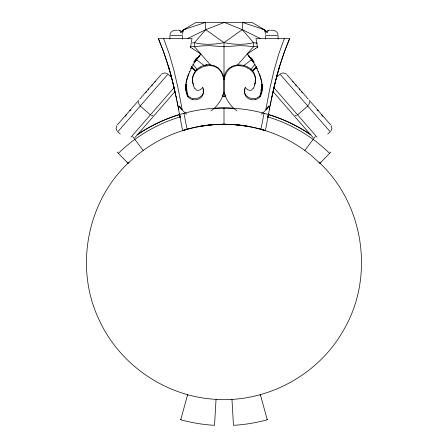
<?xml version="1.0" encoding="UTF-8"?>
<svg xmlns="http://www.w3.org/2000/svg" width="448" height="448" viewBox="0 0 448 448"><rect width="100%" height="100%" fill="white"/><g stroke="black" fill="none" stroke-linecap="round" stroke-linejoin="round"><path stroke-width="0.67" d="M255.13 82.04C258.675 62.938 227.903 58.167 224.37 76.328M237.154 65.47L253.49 46.743L253.49 42.644L242.295 29.646L242.385 22.4L264.258 29.646L267.484 32.161M138.617 101.662L138.757 103.656L139.63 105.364M203.297 93.666L203.19 88.928A19.97 19.174 7.2 0 0 202.821 87.528L202.826 87.45M129.074 162.226C86.582 201.667 74.11 268.778 99.596 320.852C120.389 365.618 166.757 396.855 216.037 399.342L214.536 425.326A163.682 163.682 0 0 1 180.751 419.782L180.886 419.278M192.685 78.372L192.567 80.091A18.312 17.685 -2 0 0 192.78 82.953M185.982 84.022L185.819 90.446L187.046 95.189A8.59 8.215 -0.1 0 0 192.371 99.557A8.428 8.053 -0.1 0 0 192.769 99.674M244.569 88.883C242.508 97.507 255.214 102.267 260.047 95.452A8.501 8.198 0.8 0 0 260.411 94.948C262.545 91.778 262.41 87.668 262.018 84.022M261.996 84.386L261.766 85.921M261.94 84.778L262.052 84.022M260.512 94.259L261.61 86.985M260.103 96.992L260.613 93.587M261.537 87.455L261.8 85.725M261.106 90.322L261.29 89.102M260.002 128.794L260.652 129.231A137.654 137.654 0 0 1 310.957 155.21L319.984 163.246L330.837 152.096M186.138 82.897L186.418 81.329M192.136 48.373L190.518 47.281L192.018 38.494L158.323 38.494L162.585 49.23M267.921 117.342L268.005 116.889M223.737 79.173L224.37 76.334A82.802 79.974 0 0 0 224.907 76.059M268.156 116.021L267.988 116.973M268.19 115.842C268.391 114.509 271.667 100.94 266.795 108.444M268.145 116.099L268.206 115.758M269.41 109.256L269.629 108.142M269.304 109.81L270.39 104.238M269.685 107.845L269.763 107.43M262.282 129.668L260.938 129.343L264.068 113.305A149.363 144.418 -2.4 0 0 224 107.996A149.122 144.189 2.4 0 0 213.634 108.349M270.15 105.465L270.239 105.006M270.469 103.846L270.665 102.883M270.374 104.311L270.76 102.396M270.838 102.01L271.18 100.341M270.726 102.57L270.967 101.399M271.331 99.63L271.404 99.26M271.174 100.38L271.298 99.781M271.398 99.305L271.667 98.017M271.494 98.84L272.306 95.038M271.902 96.897L271.65 98.112M271.953 96.678L272.065 96.135M196.554 59.55L194.208 62.518M272.182 95.592L272.261 95.25M272.054 96.191L272.121 95.894M272.328 94.926L272.854 92.54L272.608 93.654M272.244 95.323L272.362 94.763M272.423 94.483L272.535 93.99M272.759 92.971L273.868 88.082M272.91 92.271L272.994 91.913M273.073 91.549L273.157 91.185M151.934 86.022L152.197 84.851M273.23 90.866L273.353 90.311M273.409 90.059L273.504 89.656M273.582 89.314L273.756 88.558M273.93 87.797L274.019 87.422M273.846 88.178L275.066 83.065M273.806 88.351L273.896 87.948M169.988 34.625C170.386 32.312 172.452 30.436 174.787 30.251M254.694 83.944L254.918 83.087M274.859 83.899L274.977 83.418M274.904 83.72L274.988 83.367M275.033 83.188L275.134 82.79M275.201 82.51L275.33 81.995M275.162 82.673L275.8 80.114M275.094 82.953L275.229 82.398M275.369 81.838L275.654 80.696M254.878 83.261L254.789 83.608M275.621 80.836L276.114 78.887M275.766 80.259L276.287 78.226M275.946 79.554L276.304 78.159M276.433 77.655L276.511 77.37M276.399 77.801L276.545 77.23M276.321 78.086L276.92 75.824M276.662 76.804L276.584 77.084L276.875 75.998M276.808 76.244L277.816 72.554M276.993 75.561L277.071 75.264M277.01 75.482L277.99 71.926M277.15 74.973L278.174 71.282M180.751 419.782L187.628 394.677L187.471 395.242M277.934 72.128L278.365 70.605M278.146 71.366L278.628 69.698M278.494 70.157L278.281 70.902M278.309 70.801L278.65 69.608M278.634 69.675L278.953 68.583M278.594 69.804L278.785 69.143M278.757 69.244L278.874 68.835M278.723 69.367L278.813 69.059M278.902 68.751L279.826 65.666M278.863 68.891L279.283 67.469M279.042 68.264L279.143 67.928M284.631 38.87L284.743 38.494M279.39 67.099L279.233 67.631M279.541 66.612L279.759 65.884M279.395 67.082L279.49 66.763M223.552 92.394L223.322 93.145M279.614 66.371L279.698 66.08M279.787 65.794L281.008 61.897M181.205 108.444C176.495 100.974 179.435 113.971 179.726 115.382M279.91 65.397L283.058 55.765M206.651 64.921C198.397 65.61 190.915 73.528 192.87 82.04M145.902 92.798L146.278 91.65M281.187 61.337L281.921 59.108M182.202 34.194L183.742 29.646L195.978 22.4L252.022 22.4L264.258 29.646L267.282 32.536M282.111 58.537L284.099 52.819M193.306 74.911L193.441 74.53M283.248 55.21L285.298 49.549M284.217 52.483L284.698 51.167M222.93 94.254L223.065 93.884M284.816 50.842L285.684 48.524M285.415 49.23L288.299 41.838M285.891 47.964L286.966 45.181M254.296 85.098L254.358 84.941M284.368 38.494L278.538 54.65L273.924 70.812L269.797 88.917L265.81 109.81L266.622 108.903M287.19 44.615L289.677 38.494L255.987 38.494L257.477 47.281L255.864 48.373M189.291 71.854L189.465 71.417M288.529 41.278L289.447 39.049M125.502 116.446L126.23 114.682M148.238 90.014L148.725 88.838M116.754 125.692L116.088 128.509L117.135 131.208M190.596 68.852L190.848 68.326M191.05 67.911L191.302 67.402M191.509 66.993L191.755 66.517M194.421 62.518L200.861 53.995L192.203 48.412M308.37 105.364L309.243 103.656L309.383 101.662M330.865 131.208L331.912 128.509L331.246 125.692M253.394 88.133L251.328 90.087A3.142 3.024 0.1 0 1 249.698 90.39L247.962 89.846L246.114 88.486A15.613 15.07 -2 0 1 245.185 87.522L245.174 87.45M269.024 105.84L268.268 106.854M196.655 59.242L197.803 57.697M197.338 58.313L199.5 55.524M304.819 150.472L315.302 136.55M197.949 57.506L198.537 56.739M250.852 69.658L255.091 64.198M198.688 56.549L199.013 56.134M199.618 55.373L199.802 55.143M200.502 54.432L195.373 61.236A61.768 59.657 -0.1 0 0 192.606 65.733C188.591 74.385 182.75 85.557 187.589 94.954A8.501 8.198 -0.8 0 0 187.953 95.452C192.786 102.267 205.498 97.507 203.431 88.883M260.501 38.623L242.295 29.646L224.403 22.4L205.705 29.646L194.51 42.644L192.276 42.963M117.275 124.964L138.645 100.419M139.77 99.12L161.14 74.575M131.023 137.122L174.121 87.612M134.82 137.715L175.067 91.482M200.497 54.387L200.861 53.995M319.984 163.246L320.393 162.82M181.334 32.144L183.742 29.646L186.29 28.711M117.163 152.096L128.016 163.246L137.038 155.21A137.654 137.654 0 0 1 187.348 129.231L187.998 128.794M180.718 32.536L183.742 29.646L205.615 22.4L205.705 29.646L224 42.644C233.682 44.582 243.841 45.08 253.49 42.644A124.734 40.779 39.6 0 0 257.314 43.137M222.191 95.474L223.205 96.426L224.795 96.426L225.77 95.48M224.795 96.426L225.809 95.474M252.14 70.829L256.682 66.578M276.416 77.19L279.972 74.099L330.243 131.846L327.701 134.058M297.584 114.845L307.748 106.002M252.493 71.154L256.71 67.536M252.493 70.851L256.71 67.278M180.516 32.161L183.742 29.646M211.053 110.919C221.962 103.191 227.982 88.273 222.729 75.499A22.389 21.627 0.1 0 0 221.29 72.436A17.746 17.142 0 0 0 220.22 70.801C217.526 66.842 212.514 65.145 207.889 65.738M243.846 65.531L252.118 59.265M267.551 31.433L268.47 30.834M210.846 65.47L194.51 46.743L194.51 42.644C204.159 45.08 214.318 44.582 224 42.644L242.295 29.646M255.802 48.412L247.122 53.978L253.792 62.518M161.784 73.959L164.483 72.906L167.306 73.573M129.696 110.695L130.794 110.051M248.539 55.026L248.192 55.138L248.853 55.625M187.499 38.623L205.705 29.646M154.644 82.04L155.73 81.514M280.694 73.573L283.517 72.906L286.216 73.959M182.61 130.609L183.87 130.217M176.495 115.511L183.932 113.305A149.363 144.418 2.4 0 1 224 107.996A149.122 144.189 -2.4 0 1 234.366 108.349M249.312 56.549L248.41 55.07M182.666 130.648L185.119 129.903M182.622 130.659L179.558 114.554M179.665 114.52L176.271 115.573A153.961 153.961 0 0 0 138.152 134.148M180.482 116.799L177.24 117.807A151.245 151.245 0 0 0 118.362 153.334M183.882 130.273L184.923 129.959M185.108 129.847L187.062 129.343A133.622 129.198 2.4 0 1 224 124.292A133.37 128.957 -2.4 0 1 249.581 126.683M185.718 129.668L187.051 129.287A133.582 129.164 2.4 0 1 219.313 124.309M296.537 115.472L295.232 115.646M267.344 30.324L267.842 30.251M216.037 399.342C267.014 402.73 318.377 374.97 343.409 330.394C374.942 277.318 364.28 204.109 318.926 162.226M257.88 46.351L253.49 46.743L246.831 45.937L239.501 45.662L224 46.743L209.664 45.668L201.807 45.886L194.51 46.743L190.12 46.351M175.302 30.234L177.038 30.234M177.912 30.234L179.648 30.234M268.352 30.234L270.088 30.234M270.962 30.234L272.698 30.234M190.187 47.281L190.518 47.281M257.477 47.281L257.802 47.281M216.462 67.374L217.829 67.547A6.518 2.559 27.1 0 1 217.997 67.676L221.267 71.26L223.63 76.328M230.401 67.374L231.51 67.374M152.768 115.646L151.463 115.472M209.748 64.876L213.993 65.615L217.588 67.374M240.111 65.738C235.486 65.145 230.474 66.842 227.786 70.801A17.746 17.142 0 0 0 226.716 72.442A22.389 21.627 -0.1 0 0 225.282 75.505C220.013 88.267 226.044 103.197 236.947 110.919M273.213 30.251C275.548 30.436 277.614 32.312 278.012 34.625M180.158 30.251L180.656 30.324M264.068 113.305L271.505 115.511M261.626 129.478L260.949 129.287A133.582 129.164 -2.4 0 0 228.687 124.309M261.839 129.601L262.685 129.842M262.489 129.724L262.881 129.903M262.696 129.786L263.077 129.959M263.088 129.903L265.378 130.659L268.442 114.554M262.892 129.847L265.39 130.609M268.274 114.503L271.729 115.573M267.518 116.799L270.76 117.807A151.245 151.245 0 0 1 329.638 153.334M261.71 28.711L264.258 29.646L266.666 32.144M292.275 81.514L293.356 82.034M222.796 75.925L223.63 76.339L224.263 79.173M179.53 30.834L180.449 31.433M317.206 110.051L318.304 110.695M206.192 65.57L205.38 65.055M195.882 59.265L204.154 65.531M191.29 67.278L195.507 70.851M191.29 67.536L195.507 71.154M171.584 77.19L168.028 74.099L117.757 131.846L120.299 134.058M140.252 106.002L150.416 114.845M191.531 66.774L195.994 70.952M222.23 95.48L223.222 96.426M181.653 108.92L181.39 108.646M127.607 162.82L128.016 163.246M286.86 74.575L308.23 99.12M309.355 100.419L330.725 124.964M273.879 87.612L316.977 137.122M272.933 91.482L313.18 137.715M181.378 108.903L182.19 109.81L178.203 88.917L174.076 70.812L169.462 54.65L163.632 38.494M248.802 55.899L249.906 57.316M192.909 64.198L197.148 69.658M249.463 56.739L250.656 58.307M250.197 57.697L251.485 59.438M179.732 106.854L179.004 105.857M132.698 136.55L143.181 150.472M248.64 55.692L252.627 61.236A61.768 59.657 0.1 0 1 255.394 65.733C259.818 74.598 264.499 85.294 260.954 95.189A8.59 8.215 0.1 0 1 255.629 99.557A8.428 8.053 0.1 0 1 255.231 99.674M251.619 59.629L253.579 62.518M194.606 88.133L196.672 90.087A3.142 3.024 -0.1 0 0 198.302 90.39L200.038 89.846L201.886 88.486A15.613 15.07 2 0 0 202.815 87.522M256.245 66.517L256.491 66.993M256.698 67.402L256.95 67.911M257.152 68.326L257.404 68.852M158.553 39.049L159.471 41.278M321.77 114.682L322.498 116.446M299.275 88.838L299.762 90.014M258.535 71.417L258.709 71.854M159.701 41.838L160.815 44.621M193.704 85.098L193.642 84.941M161.034 45.181L162.109 47.964M162.316 48.524L163.184 50.842M162.702 49.549L164.752 55.21M163.302 51.167L163.783 52.483M224.935 93.884L225.07 94.254M163.901 52.819L169.098 68.751M254.559 74.53L254.694 74.911M164.942 55.765L165.894 58.554M264.258 29.646L265.798 34.194M166.079 59.108L166.813 61.337M301.728 91.655L302.092 92.798M166.992 61.897L168.09 65.397M224.678 93.145L224.448 92.394M168.196 65.738L168.437 66.528M168.358 66.276L169.406 69.804M168.51 66.763L168.61 67.105M163.257 38.494L163.369 38.87M168.857 67.928L169.137 68.891M169.126 68.835L169.243 69.244M169.187 69.059L169.277 69.367M169.21 69.138L169.854 71.366M193.306 83.944L193.082 83.087M169.35 69.608L169.691 70.801M169.506 70.157L169.719 70.902M169.635 70.605L170.66 74.262M169.809 71.221L170.066 72.128M170.01 71.926L170.447 73.494M170.318 73.035L170.626 74.15M267.114 419.278L267.249 419.782A163.682 163.682 0 0 1 233.464 425.326L231.963 399.347M260.529 395.242L260.372 394.677L267.249 419.782M170.705 74.43L170.794 74.771M170.934 75.292L170.582 73.982L171.192 76.244M170.85 74.973L170.99 75.482M170.929 75.264L171.231 76.378M171.125 75.998L171.405 77.05L171.153 76.104M171.338 76.782L171.595 77.773M171.567 77.655L171.455 77.23L172.054 79.554M171.668 78.053L171.814 78.607M171.713 78.226L171.903 78.954M171.886 78.887L172.39 80.87M172.049 79.531L172.234 80.259M172.2 80.114L172.81 82.566M172.346 80.696L173.09 83.703M172.771 82.398L172.906 82.953M172.934 83.065L174.154 88.178M173.051 83.546L173.186 84.078M173.163 83.989L173.23 84.269M173.981 87.422L174.07 87.797M174.104 87.948L174.194 88.351M174.132 88.082L174.541 89.858M174.244 88.558L174.334 88.934M174.39 89.197L174.77 90.866M174.496 89.656L175.168 92.624M295.803 84.851L296.066 86.022M174.843 91.185L174.927 91.549M175.006 91.913L175.09 92.271M175.358 93.486L175.146 92.54L175.577 94.483M175.319 93.313L175.392 93.654M175.465 93.99L175.538 94.315M175.515 94.209L175.672 94.926M175.818 95.592L175.638 94.763L176.114 96.998M175.935 96.135L176.277 97.765M176.098 96.897L176.501 98.823M176.333 98.017L176.613 99.35M176.445 98.549L176.506 98.84M176.585 99.226L176.669 99.63M176.702 99.781L176.826 100.38M244.703 93.666L244.81 88.928A19.97 19.174 -7.2 0 1 245.179 87.528M176.82 100.341L177.274 102.57M177.044 101.455L177.162 102.01M177.24 102.396L177.531 103.846M177.335 102.883L177.436 103.37M177.498 103.684L177.626 104.311M177.61 104.238L178.052 106.467M177.761 105.006L177.85 105.465M261.582 81.329L261.862 82.897M183.932 113.305L187.062 129.343M178.03 106.355L178.198 107.218M178.158 107.027L178.399 108.259M178.237 107.43L178.315 107.845M178.371 108.142L178.702 109.838M178.483 108.696L178.59 109.256M179.721 115.343L179.81 115.842M179.794 115.758L180.012 116.973M179.995 116.889L180.079 117.348M186.39 86.985L187.488 94.259M186.2 85.725L186.463 87.455M187.387 93.587L187.897 96.992M186.004 84.386L186.234 85.921M185.948 84.022L186.06 84.778M255.315 78.372L255.433 80.091A18.312 17.685 2 0 1 255.22 82.953M278.096 39.06L278.096 35.599L265.569 35.599L265.569 39.06M224 42.644L224 79.178M224 92.288L224 96.426M224 107.996L224 124.298A133.622 129.198 -2.4 0 1 260.932 129.349M182.431 39.06L182.431 35.599L169.904 35.599L169.904 39.06M225.646 124.253A133.33 128.918 -2.4 0 0 224 124.242A133.582 129.164 2.4 0 0 222.242 124.242M228.917 124.331A133.33 128.918 -2.4 0 1 249.592 126.644M198.419 126.683A133.37 128.957 2.4 0 1 224 124.286M225.758 124.242A133.582 129.164 -2.4 0 0 224 124.23A133.33 128.918 2.4 0 0 222.354 124.253M198.408 126.644A133.33 128.918 2.4 0 1 219.083 124.331M251.339 57.887A69.748 63.599 22.5 0 1 254.274 62.166M265.882 109.872A35.879 34.373 9.7 0 1 261.302 114.145M268.565 106.904A9.296 2.363 -51 0 1 266.739 109.189M240.106 65.789A19.398 18.738 0 0 1 247.738 68.001M247.716 68.046A14.218 13.731 0 0 1 255.444 78.355M255.175 82.947A15.45 14.924 3.7 0 1 253.456 88.166M268.587 113.798A44.968 0.51 -78.3 0 1 267.994 116.256M273.773 88.15A12.897 0.358 -75.6 0 1 274.736 84.062M259.342 73.623A56 54.062 1.8 0 1 261.43 80.668M255.209 99.59A8.63 8.288 -3.6 0 1 244.653 93.677M274.154 87.802A22.422 0.958 -77 0 1 274.77 85.21M192.556 78.355A14.218 13.731 0 0 1 200.284 68.046M194.544 88.166A15.45 14.924 -3.7 0 1 192.825 82.947M180.006 116.256A44.968 0.51 78.3 0 1 179.413 113.798M173.264 84.062A12.897 0.358 75.6 0 1 174.227 88.15M186.57 80.668A56 54.062 -1.8 0 1 188.658 73.623M203.347 93.677A8.63 8.288 3.6 0 1 192.791 99.59M193.704 62.149A69.675 63.566 -22.4 0 1 196.633 57.876M186.698 114.145A35.879 34.373 -9.7 0 1 182.118 109.872M181.261 109.189A9.296 2.363 51 0 1 179.435 106.904M200.262 68.001A19.398 18.738 0 0 1 207.894 65.789M173.23 85.21A22.422 0.958 77 0 1 173.846 87.802M206.282 64.719A28.84 7.666 21 0 1 209.272 64.579M137.105 134.882A153.658 153.658 0 0 1 176.506 115.539M271.79 115.573A153.961 153.961 0 0 1 309.904 134.148M271.494 115.539A153.658 153.658 0 0 1 310.895 134.882"/></g></svg>
